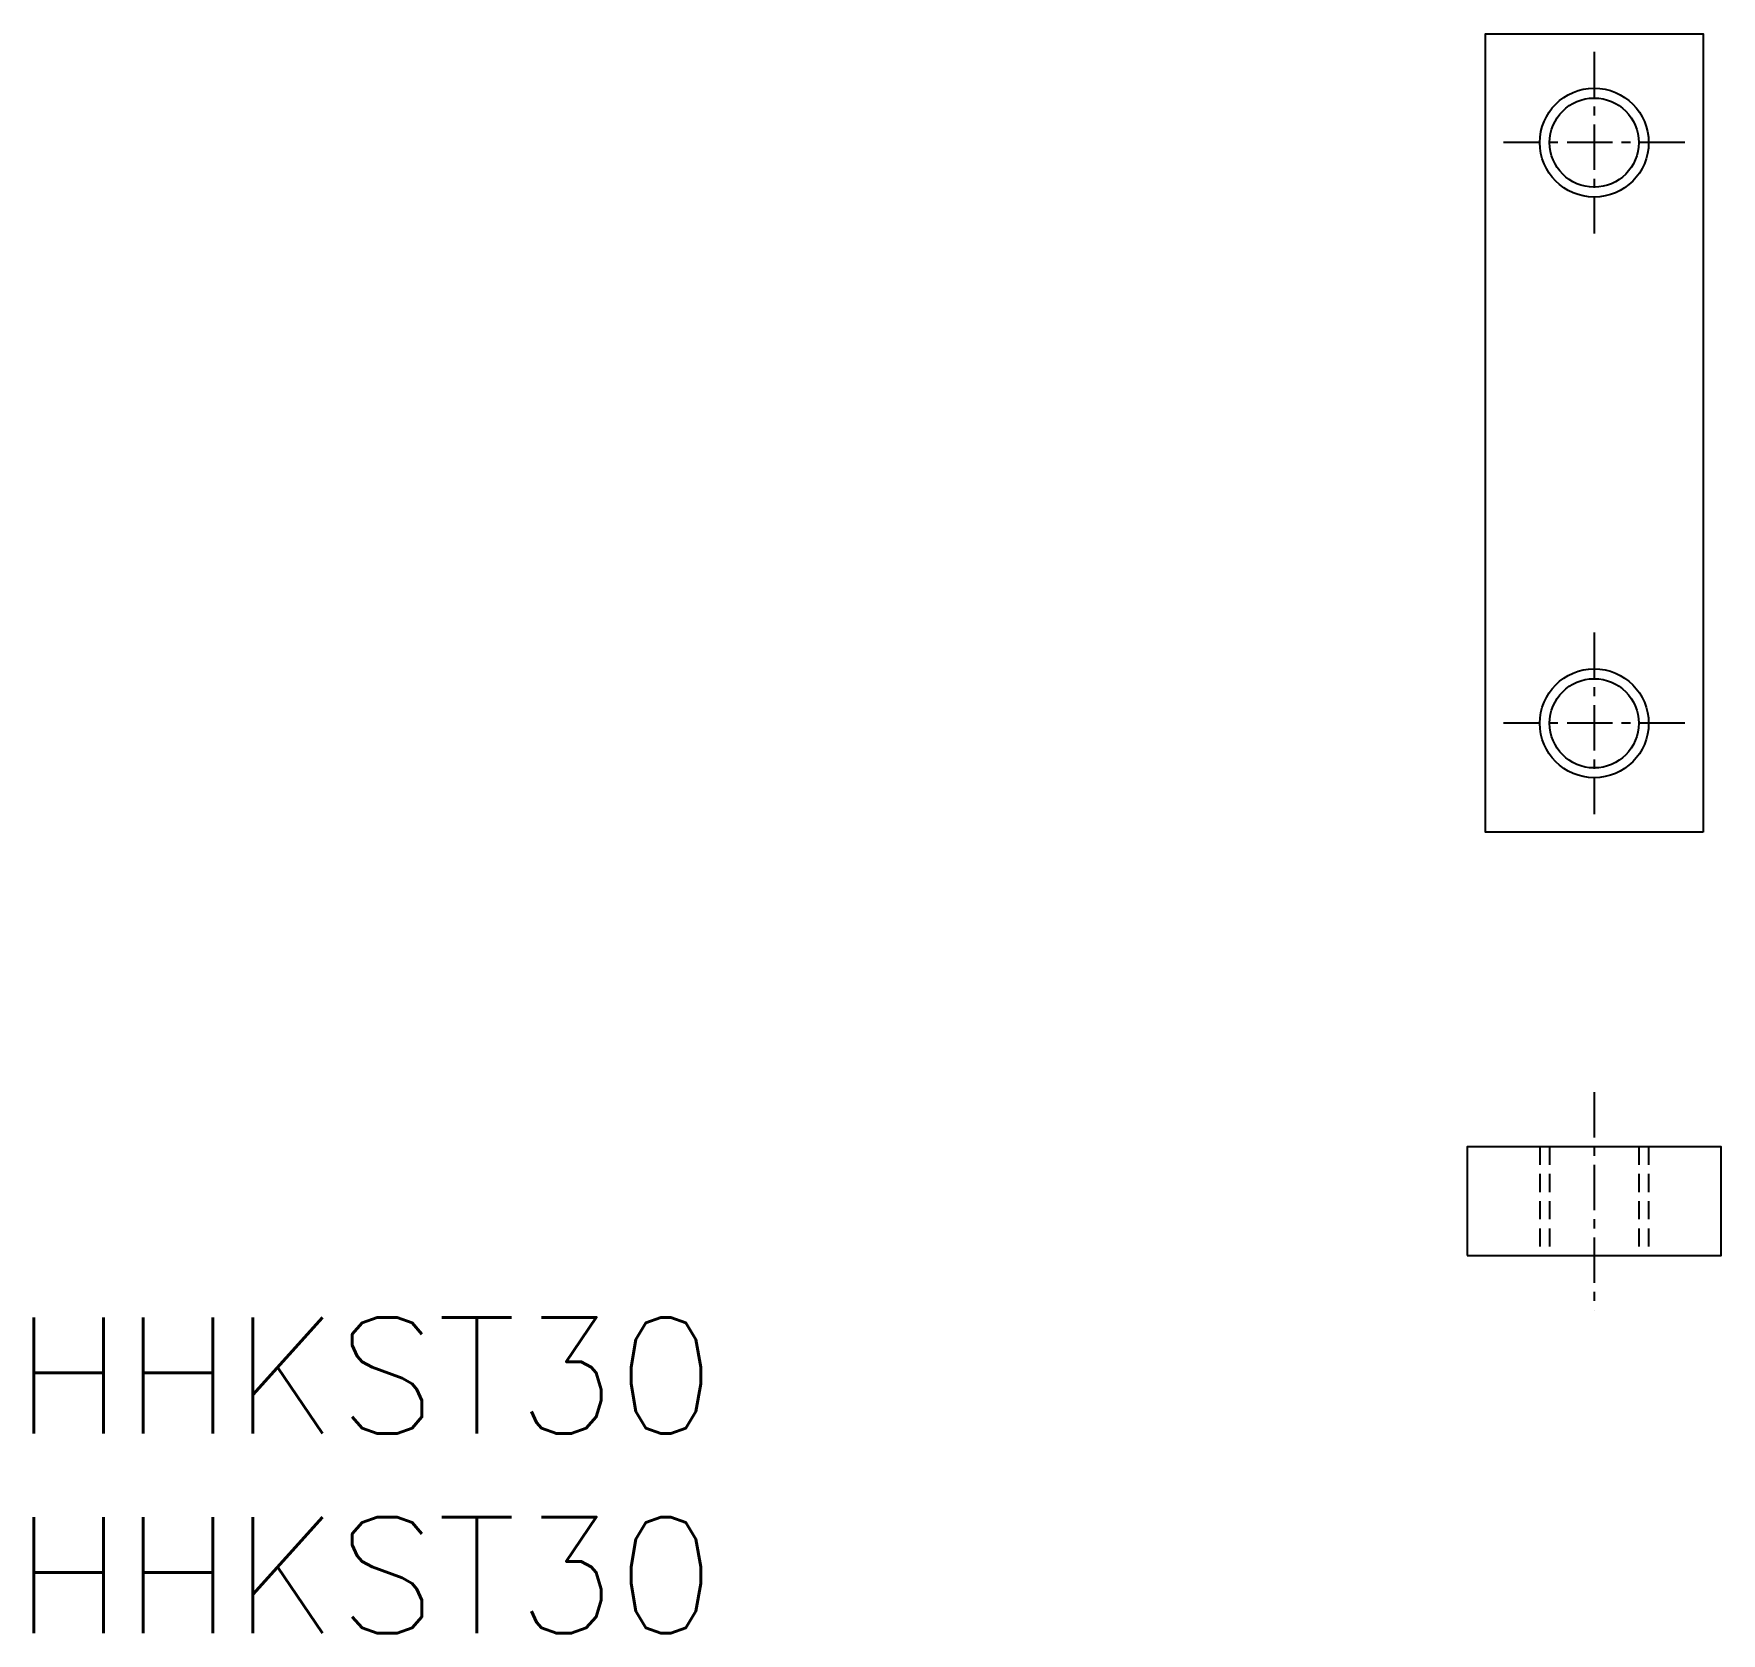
# Model space of a CAD drawing. Extents: x -43 to 3.5, y -26.6 to 17.5.
import ezdxf

# ---------------------------------------------------------------- set-up
doc = ezdxf.new("R2010")
doc.units = 0
doc.linetypes.add('CENTER', pattern=[2, 1.25, -0.25, 0.25, -0.25])
doc.linetypes.add('DASHED', pattern=[0.75, 0.5, -0.25])
doc.layers.get('0').update_dxf_attribs({"linetype": 'CONTINUOUS'})
doc.layers.add('CENTER', color=1, linetype='CENTER')
doc.styles.get("Standard").update_dxf_attribs({"font": 'txt.shx', "bigfont": 'bigfont.shx'})

msp = doc.modelspace()

# ---------------------------------------------------------------- linework, layer by layer
at = {"color": 3, "linetype": 'DASHED'}
for p, q in [((-1.5, -13.167), (-1.5, -16.167)), ((-1.229, -13.167), (-1.229, -16.167)), ((1.229, -13.167), (1.229, -16.167)), ((1.5, -13.167), (1.5, -16.167))]:
    msp.add_line(p, q, dxfattribs=at)
at = {"color": 7, "linetype": 'CONTINUOUS'}
for points in [[(3, -4.5), (-3, -4.5), (-3, 17.5), (3, 17.5)], [(-3.5, -16.167), (3.5, -16.167), (3.5, -13.167), (-3.5, -13.167)]]:
    msp.add_lwpolyline(points, close=True, dxfattribs=at)
at = {"color": 3, "linetype": 'CONTINUOUS'}
for centre in [(0, 14.5), (0, -1.5)]:
    msp.add_circle(centre, 1.5, dxfattribs=at)
at = {"color": 7, "linetype": 'CONTINUOUS'}
for centre in [(0, 14.5), (0, -1.5)]:
    msp.add_circle(centre, 1.229, dxfattribs=at)
at = {"layer": 'CENTER', "color": 1, "linetype": 'CENTER'}
for p, q in [((0, 17), (0, 12)), ((2.5, 14.5), (-2.5, 14.5)), ((0, 1), (0, -4)), ((2.5, -1.5), (-2.5, -1.5)), ((0, -11.667), (0, -17.667))]:
    msp.add_line(p, q, dxfattribs=at)

# ---------------------------------------------------------------- texts
at = {"color": 7, "linetype": 'CONTINUOUS'}
for p in [(-43.546, -21.071), (-43.546, -26.573)]:
    msp.add_text('HHKST30', height=3.2, dxfattribs=at).set_placement(p)

doc.saveas('drawing.dxf')
